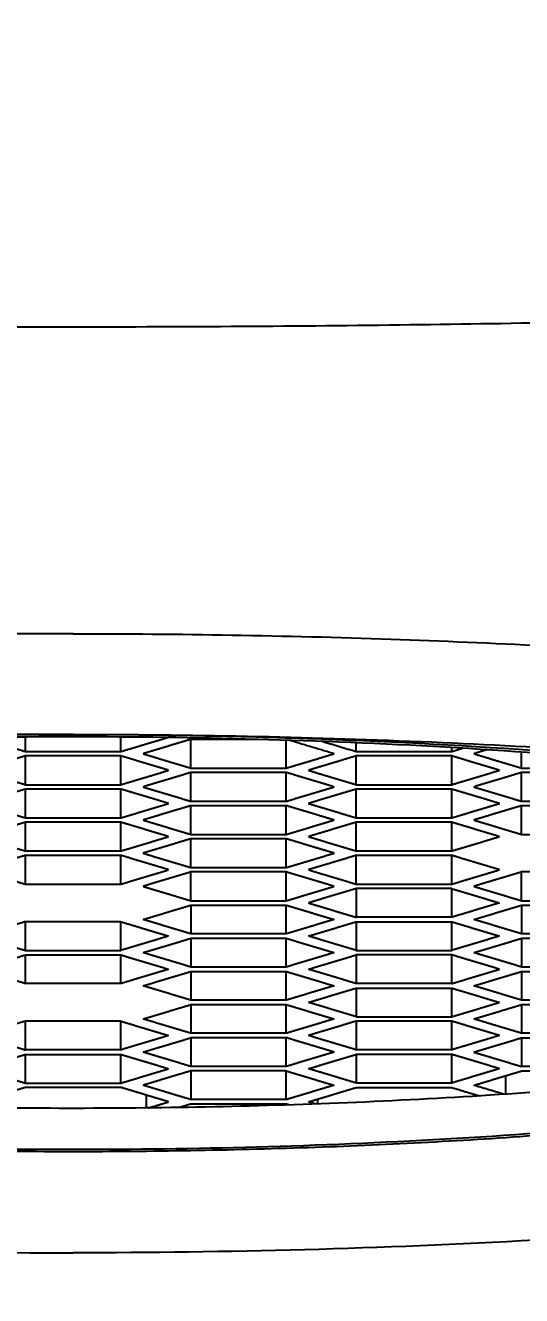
# Model space of a CAD drawing. Extents: x -14459 to -13865, y -11108 to -10688.
# Drawn here: x -14259.91 to -14256.26, y -10849.77 to -10840.41 of the extents above; entities that cross this region are included whole.
import ezdxf

# ---------------------------------------------------------------- set-up
doc = ezdxf.new("R2010")
doc.units = 0
doc.header["$LTSCALE"] = 7
doc.layers.get('0').update_dxf_attribs({"color": 2, "linetype": 'CONTINUOUS'})
doc.layers.get('Defpoints').update_dxf_attribs({"linetype": 'CONTINUOUS'})
doc.layers.add('DWG', color=7, linetype='CONTINUOUS')
doc.layers.add('FL0712_BODY_R2SHAPE', color=7, linetype='CONTINUOUS')
doc.styles.add('DD', font='romans', dxfattribs={"bigfont": 'GHS.shx'})
doc.dimstyles.new('CWC', dxfattribs={"dimscale": 0, "dimtxt": 3.5, "dimasz": 3.5, "dimexe": 2, "dimexo": 1, "dimgap": 1, "dimtad": 1, "dimdec": 4, "dimdsep": 46, "dimtxsty": 'DD', "dimcen": 3, "dimclrd": 2, "dimclre": 2, "dimclrt": 2, "dimadec": 3, "dimazin": 2, "dimtfac": 1, "dimtdec": 4, "dimtmove": 0, "dimatfit": 3, "dimfxl": 1, "dimtvp": 1, "dimtolj": 1, "dimtzin": 0, "dimlwd": -1, "dimlwe": -1, "dimarcsym": 0})

# ---------------------------------------------------------------- blocks, each defined once
blk = doc.blocks.new('*D2')
at = {"layer": 'Defpoints', "color": 0, "transparency": 16777216}
for p in [(-14898.431, -11901.1903), (-14949.2421, -12037.2808), (-14923.4092, -12037.2808)]:
    blk.add_point(p, dxfattribs=at)
at = {"layer": 'DWG', "color": 2, "transparency": 16777216}
for p, q in [((-14899.431, -11901.1903), (-14951.2421, -11901.1903)), ((-14949.2421, -11904.6903), (-14949.2421, -12033.7808)), ((-14924.4092, -12037.2808), (-14951.2421, -12037.2808))]:
    blk.add_line(p, q, dxfattribs=at)
for points in [[(-14949.8255, -11904.6903), (-14948.6588, -11904.6903), (-14949.2421, -11901.1903)], [(-14949.8255, -12033.7808), (-14948.6588, -12033.7808), (-14949.2421, -12037.2808)]]:
    blk.add_solid(points, dxfattribs=at)
at = {"layer": 'DWG', "color": 2, "transparency": 16777216, "insert": (-14952.9088, -11969.2356), "char_height": 3.5, "attachment_point": 5, "rotation": 90, "style": 'DD'}
blk.add_mtext('\\A1;(136)', dxfattribs=at)

msp = doc.modelspace()

# ---------------------------------------------------------------- linework, layer by layer
at = {"ltscale": 0.6}
for points in [[(-14259.91043, -10845.75681), (-14259.91043, -10845.70344), (-14259.91043, -10845.65007)], [(-14259.207, -10845.75681), (-14259.207, -10845.70344), (-14259.207, -10845.65007)], [(-14260.25346, -10845.65364), (-14260.08194, -10845.70522), (-14259.91043, -10845.75681)], [(-14259.207, -10845.75681), (-14259.03551, -10845.70523), (-14258.86401, -10845.65365)], [(-14258.69206, -10845.66739), (-14258.86792, -10845.72028), (-14259.04377, -10845.77317)], [(-14258.69206, -10845.87896), (-14258.69206, -10845.77317), (-14258.69206, -10845.66739)], [(-14257.98864, -10845.87896), (-14257.98864, -10845.77624), (-14257.98864, -10845.67352)], [(-14257.63693, -10845.77317), (-14257.80139, -10845.72371), (-14257.96585, -10845.67424)], [(-14257.71979, -10845.68279), (-14257.59674, -10845.7198), (-14257.4737, -10845.75681)], [(-14257.4737, -10845.75681), (-14257.4737, -10845.72472), (-14257.4737, -10845.69263)], [(-14256.77027, -10845.75681), (-14256.77027, -10845.74244), (-14256.77027, -10845.72808)], [(-14256.77027, -10845.75681), (-14256.73039, -10845.74481), (-14256.6905, -10845.73281)], [(-14256.51025, -10845.74406), (-14256.55865, -10845.75862), (-14256.60704, -10845.77317)], [(-14259.91043, -10845.78954), (-14260.08628, -10845.84243), (-14260.26214, -10845.89532)], [(-14259.91043, -10845.75681), (-14259.55872, -10845.75681), (-14259.207, -10845.75681)], [(-14259.91043, -10846.0011), (-14259.91043, -10845.89532), (-14259.91043, -10845.78954)], [(-14259.207, -10845.78954), (-14259.55872, -10845.78954), (-14259.91043, -10845.78954)], [(-14259.207, -10846.0011), (-14259.207, -10845.89532), (-14259.207, -10845.78954)], [(-14258.85529, -10845.89532), (-14259.03115, -10845.84243), (-14259.207, -10845.78954)], [(-14259.04377, -10845.77317), (-14258.86792, -10845.82606), (-14258.69206, -10845.87896)], [(-14257.98864, -10845.87896), (-14257.81278, -10845.82606), (-14257.63693, -10845.77317)], [(-14257.4737, -10845.78954), (-14257.64955, -10845.84243), (-14257.82541, -10845.89532)], [(-14257.4737, -10845.75681), (-14257.12199, -10845.75681), (-14256.77027, -10845.75681)], [(-14257.4737, -10846.0011), (-14257.4737, -10845.89532), (-14257.4737, -10845.78954)], [(-14256.77027, -10845.78954), (-14257.12199, -10845.78954), (-14257.4737, -10845.78954)], [(-14256.77027, -10846.0011), (-14256.77027, -10845.89532), (-14256.77027, -10845.78954)], [(-14256.41856, -10845.89532), (-14256.59442, -10845.84243), (-14256.77027, -10845.78954)], [(-14256.60704, -10845.77317), (-14256.43119, -10845.82606), (-14256.25533, -10845.87896)], [(-14256.25533, -10845.87896), (-14256.25533, -10845.82013), (-14256.25533, -10845.76131)], [(-14260.26214, -10845.89532), (-14260.08628, -10845.94821), (-14259.91043, -10846.0011)], [(-14259.207, -10846.0011), (-14259.03115, -10845.94821), (-14258.85529, -10845.89532)], [(-14258.69206, -10845.91168), (-14258.86792, -10845.96458), (-14259.04377, -10846.01747)], [(-14258.69206, -10845.87896), (-14258.34035, -10845.87896), (-14257.98864, -10845.87896)], [(-14258.69206, -10846.12325), (-14258.69206, -10846.01747), (-14258.69206, -10845.91168)], [(-14257.98864, -10845.91168), (-14258.34035, -10845.91168), (-14258.69206, -10845.91168)], [(-14257.98864, -10846.12325), (-14257.98864, -10846.01747), (-14257.98864, -10845.91168)], [(-14257.63693, -10846.01747), (-14257.81278, -10845.96458), (-14257.98864, -10845.91168)], [(-14257.82541, -10845.89532), (-14257.64955, -10845.94821), (-14257.4737, -10846.0011)], [(-14256.77027, -10846.0011), (-14256.59442, -10845.94821), (-14256.41856, -10845.89532)], [(-14256.25533, -10845.91168), (-14256.43119, -10845.96458), (-14256.60704, -10846.01747)], [(-14256.25533, -10845.87896), (-14255.90362, -10845.87896), (-14255.55191, -10845.87896)], [(-14256.25533, -10846.12325), (-14256.25533, -10846.01747), (-14256.25533, -10845.91168)], [(-14255.55191, -10845.91168), (-14255.90362, -10845.91168), (-14256.25533, -10845.91168)], [(-14259.91043, -10846.0011), (-14259.55872, -10846.0011), (-14259.207, -10846.0011)], [(-14259.04377, -10846.01747), (-14258.86792, -10846.07036), (-14258.69206, -10846.12325)], [(-14257.98864, -10846.12325), (-14257.81278, -10846.07036), (-14257.63693, -10846.01747)], [(-14257.4737, -10846.0011), (-14257.12199, -10846.0011), (-14256.77027, -10846.0011)], [(-14256.60704, -10846.01747), (-14256.43119, -10846.07036), (-14256.25533, -10846.12325)], [(-14259.91043, -10846.03383), (-14260.08628, -10846.08672), (-14260.26214, -10846.13962)], [(-14259.91043, -10846.2454), (-14259.91043, -10846.13962), (-14259.91043, -10846.03383)], [(-14259.207, -10846.03383), (-14259.55872, -10846.03383), (-14259.91043, -10846.03383)], [(-14259.207, -10846.2454), (-14259.207, -10846.13962), (-14259.207, -10846.03383)], [(-14258.85529, -10846.13962), (-14259.03115, -10846.08672), (-14259.207, -10846.03383)], [(-14257.4737, -10846.03383), (-14257.64955, -10846.08672), (-14257.82541, -10846.13962)], [(-14257.4737, -10846.2454), (-14257.4737, -10846.13962), (-14257.4737, -10846.03383)], [(-14256.77027, -10846.03383), (-14257.12199, -10846.03383), (-14257.4737, -10846.03383)], [(-14256.77027, -10846.2454), (-14256.77027, -10846.13962), (-14256.77027, -10846.03383)], [(-14256.41856, -10846.13962), (-14256.59442, -10846.08672), (-14256.77027, -10846.03383)], [(-14260.26214, -10846.13962), (-14260.08628, -10846.19251), (-14259.91043, -10846.2454)], [(-14259.207, -10846.2454), (-14259.03115, -10846.19251), (-14258.85529, -10846.13962)], [(-14258.69206, -10846.15598), (-14258.86792, -10846.20887), (-14259.04377, -10846.26176)], [(-14258.69206, -10846.12325), (-14258.34035, -10846.12325), (-14257.98864, -10846.12325)], [(-14258.69206, -10846.36755), (-14258.69206, -10846.26176), (-14258.69206, -10846.15598)], [(-14257.98864, -10846.15598), (-14258.34035, -10846.15598), (-14258.69206, -10846.15598)], [(-14257.98864, -10846.36755), (-14257.98864, -10846.26176), (-14257.98864, -10846.15598)], [(-14257.63693, -10846.26176), (-14257.81278, -10846.20887), (-14257.98864, -10846.15598)], [(-14257.82541, -10846.13962), (-14257.64955, -10846.19251), (-14257.4737, -10846.2454)], [(-14256.77027, -10846.2454), (-14256.59442, -10846.19251), (-14256.41856, -10846.13962)], [(-14256.25533, -10846.15598), (-14256.43119, -10846.20887), (-14256.60704, -10846.26176)], [(-14256.25533, -10846.12325), (-14255.90362, -10846.12325), (-14255.55191, -10846.12325)], [(-14256.25533, -10846.36755), (-14256.25533, -10846.26176), (-14256.25533, -10846.15598)], [(-14255.55191, -10846.15598), (-14255.90362, -10846.15598), (-14256.25533, -10846.15598)], [(-14259.91043, -10846.27813), (-14260.08628, -10846.33102), (-14260.26214, -10846.38391)], [(-14259.91043, -10846.2454), (-14259.55872, -10846.2454), (-14259.207, -10846.2454)], [(-14259.91043, -10846.4897), (-14259.91043, -10846.38391), (-14259.91043, -10846.27813)], [(-14259.207, -10846.27813), (-14259.55872, -10846.27813), (-14259.91043, -10846.27813)], [(-14259.207, -10846.4897), (-14259.207, -10846.38391), (-14259.207, -10846.27813)], [(-14258.85529, -10846.38391), (-14259.03115, -10846.33102), (-14259.207, -10846.27813)], [(-14259.04377, -10846.26176), (-14258.86792, -10846.31466), (-14258.69206, -10846.36755)], [(-14257.98864, -10846.36755), (-14257.81278, -10846.31466), (-14257.63693, -10846.26176)], [(-14257.4737, -10846.27813), (-14257.64955, -10846.33102), (-14257.82541, -10846.38391)], [(-14257.4737, -10846.2454), (-14257.12199, -10846.2454), (-14256.77027, -10846.2454)], [(-14257.4737, -10846.4897), (-14257.4737, -10846.38391), (-14257.4737, -10846.27813)], [(-14256.77027, -10846.27813), (-14257.12199, -10846.27813), (-14257.4737, -10846.27813)], [(-14256.77027, -10846.4897), (-14256.77027, -10846.38391), (-14256.77027, -10846.27813)], [(-14256.41856, -10846.38391), (-14256.59442, -10846.33102), (-14256.77027, -10846.27813)], [(-14256.60704, -10846.26176), (-14256.43119, -10846.31466), (-14256.25533, -10846.36755)], [(-14260.26214, -10846.38391), (-14260.08628, -10846.4368), (-14259.91043, -10846.4897)], [(-14259.207, -10846.4897), (-14259.03115, -10846.4368), (-14258.85529, -10846.38391)], [(-14258.69206, -10846.40028), (-14258.86792, -10846.45317), (-14259.04377, -10846.50606)], [(-14258.69206, -10846.36755), (-14258.34035, -10846.36755), (-14257.98864, -10846.36755)], [(-14258.69206, -10846.61184), (-14258.69206, -10846.50606), (-14258.69206, -10846.40028)], [(-14257.98864, -10846.40028), (-14258.34035, -10846.40028), (-14258.69206, -10846.40028)], [(-14257.98864, -10846.61184), (-14257.98864, -10846.50606), (-14257.98864, -10846.40028)], [(-14257.63693, -10846.50606), (-14257.81278, -10846.45317), (-14257.98864, -10846.40028)], [(-14257.82541, -10846.38391), (-14257.64955, -10846.4368), (-14257.4737, -10846.4897)], [(-14256.77027, -10846.4897), (-14256.59442, -10846.4368), (-14256.41856, -10846.38391)], [(-14256.25533, -10846.36755), (-14255.90362, -10846.36755), (-14255.55191, -10846.36755)], [(-14259.91043, -10846.4897), (-14259.55872, -10846.4897), (-14259.207, -10846.4897)], [(-14257.4737, -10846.4897), (-14257.12199, -10846.4897), (-14256.77027, -10846.4897)], [(-14259.91043, -10846.52243), (-14260.08628, -10846.57532), (-14260.26214, -10846.62821)], [(-14259.91043, -10846.73399), (-14259.91043, -10846.62821), (-14259.91043, -10846.52243)], [(-14259.207, -10846.52243), (-14259.55872, -10846.52243), (-14259.91043, -10846.52243)], [(-14259.207, -10846.73399), (-14259.207, -10846.62821), (-14259.207, -10846.52243)], [(-14258.85529, -10846.62821), (-14259.03115, -10846.57532), (-14259.207, -10846.52243)], [(-14259.04377, -10846.50606), (-14258.86792, -10846.55895), (-14258.69206, -10846.61184)], [(-14257.98864, -10846.61184), (-14257.81278, -10846.55895), (-14257.63693, -10846.50606)], [(-14257.4737, -10846.52243), (-14257.64955, -10846.57532), (-14257.82541, -10846.62821)], [(-14257.4737, -10846.73399), (-14257.4737, -10846.62821), (-14257.4737, -10846.52243)], [(-14256.77027, -10846.52243), (-14257.12199, -10846.52243), (-14257.4737, -10846.52243)], [(-14256.77027, -10846.73399), (-14256.77027, -10846.62821), (-14256.77027, -10846.52243)], [(-14256.41856, -10846.62821), (-14256.59442, -10846.57532), (-14256.77027, -10846.52243)], [(-14260.26214, -10846.62821), (-14260.08628, -10846.6811), (-14259.91043, -10846.73399)], [(-14259.207, -10846.73399), (-14259.03115, -10846.6811), (-14258.85529, -10846.62821)], [(-14258.69206, -10846.64457), (-14258.86792, -10846.69747), (-14259.04377, -10846.75036)], [(-14258.69206, -10846.61184), (-14258.34035, -10846.61184), (-14257.98864, -10846.61184)], [(-14258.69206, -10846.85614), (-14258.69206, -10846.75036), (-14258.69206, -10846.64457)], [(-14257.98864, -10846.64457), (-14258.34035, -10846.64457), (-14258.69206, -10846.64457)], [(-14257.98864, -10846.85614), (-14257.98864, -10846.75036), (-14257.98864, -10846.64457)], [(-14257.63693, -10846.75036), (-14257.81278, -10846.69747), (-14257.98864, -10846.64457)], [(-14257.82541, -10846.62821), (-14257.64955, -10846.6811), (-14257.4737, -10846.73399)], [(-14256.77027, -10846.73399), (-14256.59442, -10846.6811), (-14256.41856, -10846.62821)], [(-14256.25533, -10846.64457), (-14256.43119, -10846.69747), (-14256.60704, -10846.75036)], [(-14256.25533, -10846.85614), (-14256.25533, -10846.75036), (-14256.25533, -10846.64457)], [(-14255.55191, -10846.64457), (-14255.90362, -10846.64457), (-14256.25533, -10846.64457)], [(-14259.91043, -10846.73399), (-14259.55872, -10846.73399), (-14259.207, -10846.73399)], [(-14259.04377, -10846.75036), (-14258.86792, -10846.80325), (-14258.69206, -10846.85614)], [(-14257.98864, -10846.85614), (-14257.81278, -10846.80325), (-14257.63693, -10846.75036)], [(-14257.4737, -10846.76672), (-14257.64955, -10846.81961), (-14257.82541, -10846.87251)], [(-14257.4737, -10846.73399), (-14257.12199, -10846.73399), (-14256.77027, -10846.73399)], [(-14257.4737, -10846.76672), (-14257.4737, -10846.87251), (-14257.4737, -10846.97829)], [(-14256.77027, -10846.76672), (-14257.12199, -10846.76672), (-14257.4737, -10846.76672)], [(-14256.77027, -10846.97829), (-14256.77027, -10846.87251), (-14256.77027, -10846.76672)], [(-14256.77027, -10846.76672), (-14256.59442, -10846.81961), (-14256.41856, -10846.87251)], [(-14256.60704, -10846.75036), (-14256.43119, -10846.80325), (-14256.25533, -10846.85614)], [(-14258.69206, -10846.85614), (-14258.34035, -10846.85614), (-14257.98864, -10846.85614)], [(-14256.25533, -10846.85614), (-14255.90362, -10846.85614), (-14255.55191, -10846.85614)], [(-14259.04377, -10846.99465), (-14258.86792, -10846.94176), (-14258.69206, -10846.88887)], [(-14258.69206, -10846.88887), (-14258.69206, -10846.99465), (-14258.69206, -10847.10044)], [(-14258.69206, -10846.88887), (-14258.34035, -10846.88887), (-14257.98865, -10846.88887)], [(-14257.98864, -10847.10044), (-14257.98864, -10846.99452), (-14257.98864, -10846.8886)], [(-14257.98864, -10846.88887), (-14257.81278, -10846.94176), (-14257.63693, -10846.99465)], [(-14257.82541, -10846.87251), (-14257.64955, -10846.9254), (-14257.4737, -10846.97829)], [(-14256.41856, -10846.87251), (-14256.59442, -10846.9254), (-14256.77027, -10846.97829)], [(-14256.60704, -10846.99465), (-14256.43119, -10846.94176), (-14256.25533, -10846.88887)], [(-14256.25533, -10846.88887), (-14256.25533, -10846.99465), (-14256.25533, -10847.10044)], [(-14256.25533, -10846.88887), (-14255.90362, -10846.88887), (-14255.55191, -10846.88887)], [(-14259.91043, -10847.01102), (-14260.08628, -10847.06391), (-14260.26214, -10847.1168)], [(-14259.91043, -10847.22258), (-14259.91043, -10847.1168), (-14259.91043, -10847.01102)], [(-14259.207, -10847.01102), (-14259.55872, -10847.01102), (-14259.91043, -10847.01102)], [(-14259.207, -10847.22258), (-14259.207, -10847.1168), (-14259.207, -10847.01102)], [(-14259.207, -10847.01102), (-14259.03115, -10847.06391), (-14258.85529, -10847.1168)], [(-14258.69206, -10847.10044), (-14258.86792, -10847.04755), (-14259.04377, -10846.99465)], [(-14257.63693, -10846.99465), (-14257.81278, -10847.04755), (-14257.98864, -10847.10044)], [(-14257.82541, -10847.1168), (-14257.64955, -10847.06391), (-14257.4737, -10847.01102)], [(-14256.77027, -10846.97829), (-14257.12199, -10846.97829), (-14257.4737, -10846.97829)], [(-14257.4737, -10847.01102), (-14257.4737, -10847.1168), (-14257.4737, -10847.22258)], [(-14257.4737, -10847.01102), (-14257.12199, -10847.01102), (-14256.77027, -10847.01102)], [(-14256.77027, -10847.22258), (-14256.77027, -10847.1168), (-14256.77027, -10847.01102)], [(-14256.77027, -10847.01102), (-14256.59442, -10847.06391), (-14256.41856, -10847.1168)], [(-14256.25533, -10847.10044), (-14256.43119, -10847.04755), (-14256.60704, -10846.99465)], [(-14260.26214, -10847.1168), (-14260.08628, -10847.16969), (-14259.91043, -10847.22258)], [(-14258.85529, -10847.1168), (-14259.03115, -10847.16969), (-14259.207, -10847.22258)], [(-14259.04377, -10847.23895), (-14258.86792, -10847.18606), (-14258.69206, -10847.13317)], [(-14257.98864, -10847.10044), (-14258.34035, -10847.10044), (-14258.69206, -10847.10044)], [(-14258.69206, -10847.13317), (-14258.69206, -10847.23895), (-14258.69206, -10847.34473)], [(-14258.69206, -10847.13317), (-14258.34035, -10847.13317), (-14257.98864, -10847.13317)], [(-14257.98864, -10847.34473), (-14257.98864, -10847.23895), (-14257.98864, -10847.13317)], [(-14257.98864, -10847.13317), (-14257.81278, -10847.18606), (-14257.63693, -10847.23895)], [(-14257.4737, -10847.22258), (-14257.64955, -10847.16969), (-14257.82541, -10847.1168)], [(-14256.41856, -10847.1168), (-14256.59442, -10847.16969), (-14256.77027, -10847.22258)], [(-14256.60704, -10847.23895), (-14256.43119, -10847.18606), (-14256.25533, -10847.13317)], [(-14255.55191, -10847.10044), (-14255.90362, -10847.10044), (-14256.25533, -10847.10044)], [(-14256.25533, -10847.13317), (-14256.25533, -10847.23895), (-14256.25533, -10847.34473)], [(-14256.25533, -10847.13317), (-14255.90362, -10847.13317), (-14255.55191, -10847.13317)], [(-14259.91043, -10847.22258), (-14259.55872, -10847.22258), (-14259.207, -10847.22258)], [(-14258.69206, -10847.34473), (-14258.86792, -10847.29184), (-14259.04377, -10847.23895)], [(-14257.63693, -10847.23895), (-14257.81278, -10847.29184), (-14257.98864, -10847.34473)], [(-14257.4737, -10847.22258), (-14257.12199, -10847.22258), (-14256.77027, -10847.22258)], [(-14256.25533, -10847.34473), (-14256.43119, -10847.29184), (-14256.60704, -10847.23895)], [(-14260.26214, -10847.3611), (-14260.08628, -10847.30821), (-14259.91043, -10847.25531)], [(-14259.91043, -10847.46688), (-14259.91043, -10847.3611), (-14259.91043, -10847.25531)], [(-14259.91043, -10847.25531), (-14259.55872, -10847.25531), (-14259.207, -10847.25531)], [(-14259.207, -10847.46688), (-14259.207, -10847.3611), (-14259.207, -10847.25531)], [(-14259.207, -10847.25531), (-14259.03115, -10847.30821), (-14258.85529, -10847.3611)], [(-14257.82541, -10847.3611), (-14257.64955, -10847.30821), (-14257.4737, -10847.25531)], [(-14257.4737, -10847.25531), (-14257.4737, -10847.3611), (-14257.4737, -10847.46688)], [(-14256.77027, -10847.25531), (-14257.12199, -10847.25531), (-14257.4737, -10847.25531)], [(-14256.77027, -10847.46688), (-14256.77027, -10847.3611), (-14256.77027, -10847.25531)], [(-14256.41856, -10847.3611), (-14256.59442, -10847.30821), (-14256.77027, -10847.25531)], [(-14259.91043, -10847.46688), (-14260.08628, -10847.41399), (-14260.26214, -10847.3611)], [(-14258.85529, -10847.3611), (-14259.03115, -10847.41399), (-14259.207, -10847.46688)], [(-14259.04377, -10847.48325), (-14258.86792, -10847.43035), (-14258.69206, -10847.37746)], [(-14257.98864, -10847.34473), (-14258.34035, -10847.34473), (-14258.69206, -10847.34473)], [(-14258.69206, -10847.37746), (-14258.69206, -10847.48325), (-14258.69206, -10847.58903)], [(-14258.69206, -10847.37746), (-14258.34035, -10847.37746), (-14257.98864, -10847.37746)], [(-14257.98864, -10847.58903), (-14257.98864, -10847.48325), (-14257.98864, -10847.37746)], [(-14257.98864, -10847.37746), (-14257.81278, -10847.43035), (-14257.63693, -10847.48325)], [(-14257.4737, -10847.46688), (-14257.64955, -10847.41399), (-14257.82541, -10847.3611)], [(-14256.77027, -10847.46688), (-14256.59442, -10847.41399), (-14256.41856, -10847.3611)], [(-14256.60704, -10847.48325), (-14256.43119, -10847.43035), (-14256.25533, -10847.37746)], [(-14255.55191, -10847.34473), (-14255.90362, -10847.34473), (-14256.25533, -10847.34473)], [(-14256.25533, -10847.37746), (-14256.25533, -10847.48325), (-14256.25533, -10847.58903)], [(-14256.25533, -10847.37746), (-14255.90362, -10847.37746), (-14255.55191, -10847.37746)], [(-14259.207, -10847.46688), (-14259.55872, -10847.46688), (-14259.91043, -10847.46688)], [(-14258.69206, -10847.58903), (-14258.86792, -10847.53614), (-14259.04377, -10847.48325)], [(-14257.63693, -10847.48325), (-14257.81278, -10847.53614), (-14257.98864, -10847.58903)], [(-14257.82541, -10847.60539), (-14257.64955, -10847.5525), (-14257.4737, -10847.49961)], [(-14256.77027, -10847.46688), (-14257.12199, -10847.46688), (-14257.4737, -10847.46688)], [(-14257.4737, -10847.49961), (-14257.4737, -10847.60539), (-14257.4737, -10847.71118)], [(-14257.4737, -10847.49961), (-14257.12199, -10847.49961), (-14256.77027, -10847.49961)], [(-14256.77027, -10847.71118), (-14256.77027, -10847.60539), (-14256.77027, -10847.49961)], [(-14256.77027, -10847.49961), (-14256.59442, -10847.5525), (-14256.41856, -10847.60539)], [(-14256.25533, -10847.58903), (-14256.43119, -10847.53614), (-14256.60704, -10847.48325)], [(-14257.98864, -10847.58903), (-14258.34035, -10847.58903), (-14258.69206, -10847.58903)], [(-14257.4737, -10847.71118), (-14257.64955, -10847.65829), (-14257.82541, -10847.60539)], [(-14256.77027, -10847.71118), (-14256.59442, -10847.65829), (-14256.41856, -10847.60539)], [(-14255.55191, -10847.58903), (-14255.90362, -10847.58903), (-14256.25533, -10847.58903)], [(-14259.04377, -10847.72754), (-14258.86792, -10847.67465), (-14258.69206, -10847.62176)], [(-14258.69206, -10847.62176), (-14258.69206, -10847.72754), (-14258.69206, -10847.83333)], [(-14258.69206, -10847.62176), (-14258.34035, -10847.62176), (-14257.98864, -10847.62176)], [(-14257.98864, -10847.83333), (-14257.98864, -10847.72754), (-14257.98864, -10847.62176)], [(-14257.98864, -10847.62176), (-14257.81278, -10847.67465), (-14257.63693, -10847.72754)], [(-14257.4737, -10847.71118), (-14257.12199, -10847.71118), (-14256.77027, -10847.71118)], [(-14256.60704, -10847.72754), (-14256.43119, -10847.67465), (-14256.25533, -10847.62176)], [(-14256.25533, -10847.62176), (-14256.25533, -10847.72754), (-14256.25533, -10847.83333)], [(-14256.25533, -10847.62176), (-14255.90362, -10847.62176), (-14255.55191, -10847.62176)], [(-14259.91043, -10847.74391), (-14260.08628, -10847.7968), (-14260.26214, -10847.84969)], [(-14259.91043, -10847.95547), (-14259.91043, -10847.84969), (-14259.91043, -10847.74391)], [(-14259.207, -10847.74391), (-14259.55872, -10847.74391), (-14259.91043, -10847.74391)], [(-14259.207, -10847.95547), (-14259.207, -10847.84969), (-14259.207, -10847.74391)], [(-14259.207, -10847.74391), (-14259.03115, -10847.7968), (-14258.85529, -10847.84969)], [(-14258.69206, -10847.83333), (-14258.86792, -10847.78043), (-14259.04377, -10847.72754)], [(-14257.63693, -10847.72754), (-14257.81278, -10847.78043), (-14257.98864, -10847.83333)], [(-14257.4737, -10847.74391), (-14257.64955, -10847.7968), (-14257.82541, -10847.84969)], [(-14257.4737, -10847.74391), (-14257.4737, -10847.84969), (-14257.4737, -10847.95547)], [(-14256.77027, -10847.74391), (-14257.12199, -10847.74391), (-14257.4737, -10847.74391)], [(-14256.77027, -10847.95547), (-14256.77027, -10847.84969), (-14256.77027, -10847.74391)], [(-14256.41856, -10847.84969), (-14256.59442, -10847.7968), (-14256.77027, -10847.74391)], [(-14256.25533, -10847.83333), (-14256.43119, -10847.78043), (-14256.60704, -10847.72754)], [(-14260.26214, -10847.84969), (-14260.08628, -10847.90258), (-14259.91043, -10847.95547)], [(-14258.85529, -10847.84969), (-14259.03115, -10847.90258), (-14259.207, -10847.95547)], [(-14259.04377, -10847.97184), (-14258.86792, -10847.91895), (-14258.69206, -10847.86606)], [(-14257.98864, -10847.83333), (-14258.34035, -10847.83333), (-14258.69206, -10847.83333)], [(-14258.69206, -10847.86606), (-14258.69206, -10847.97184), (-14258.69206, -10848.07762)], [(-14257.98864, -10847.86606), (-14258.34035, -10847.86606), (-14258.69206, -10847.86606)], [(-14257.98864, -10848.07762), (-14257.98864, -10847.97184), (-14257.98864, -10847.86606)], [(-14257.63693, -10847.97184), (-14257.81278, -10847.91895), (-14257.98864, -10847.86606)], [(-14257.4737, -10847.95547), (-14257.64955, -10847.90258), (-14257.82541, -10847.84969)], [(-14256.41856, -10847.84969), (-14256.59442, -10847.90258), (-14256.77027, -10847.95547)], [(-14256.60704, -10847.97184), (-14256.43119, -10847.91895), (-14256.25533, -10847.86606)], [(-14255.55191, -10847.83333), (-14255.90362, -10847.83333), (-14256.25533, -10847.83333)], [(-14256.25533, -10847.86606), (-14256.25533, -10847.97184), (-14256.25533, -10848.07762)], [(-14256.25533, -10847.86606), (-14255.90362, -10847.86606), (-14255.55191, -10847.86606)], [(-14260.26214, -10848.09399), (-14260.08628, -10848.0411), (-14259.91043, -10847.9882)], [(-14259.207, -10847.95547), (-14259.55872, -10847.95547), (-14259.91043, -10847.95547)], [(-14259.91043, -10848.19977), (-14259.91043, -10848.09399), (-14259.91043, -10847.9882)], [(-14259.91043, -10847.9882), (-14259.55872, -10847.9882), (-14259.207, -10847.9882)], [(-14259.207, -10848.19977), (-14259.207, -10848.09399), (-14259.207, -10847.9882)], [(-14259.207, -10847.9882), (-14259.03115, -10848.0411), (-14258.85529, -10848.09399)], [(-14258.69206, -10848.07762), (-14258.86792, -10848.02473), (-14259.04377, -10847.97184)], [(-14257.63693, -10847.97184), (-14257.81278, -10848.02473), (-14257.98864, -10848.07762)], [(-14257.82541, -10848.09399), (-14257.64955, -10848.0411), (-14257.4737, -10847.9882)], [(-14256.77027, -10847.95547), (-14257.12199, -10847.95547), (-14257.4737, -10847.95547)], [(-14257.4737, -10847.9882), (-14257.4737, -10848.09399), (-14257.4737, -10848.19977)], [(-14256.77027, -10847.9882), (-14257.12199, -10847.9882), (-14257.4737, -10847.9882)], [(-14256.77027, -10848.19977), (-14256.77027, -10848.09399), (-14256.77027, -10847.9882)], [(-14256.41856, -10848.09399), (-14256.59442, -10848.0411), (-14256.77027, -10847.9882)], [(-14256.60704, -10847.97184), (-14256.43119, -10848.02473), (-14256.25533, -10848.07762)], [(-14257.98864, -10848.07762), (-14258.34035, -10848.07762), (-14258.69206, -10848.07762)], [(-14255.55191, -10848.07762), (-14255.90362, -10848.07762), (-14256.25533, -10848.07762)], [(-14260.26214, -10848.09399), (-14260.08628, -10848.14688), (-14259.91043, -10848.19977)], [(-14259.207, -10848.19977), (-14259.03115, -10848.14688), (-14258.85529, -10848.09399)], [(-14258.69206, -10848.11035), (-14258.86792, -10848.16324), (-14259.04377, -10848.21613)], [(-14258.69206, -10848.11035), (-14258.69206, -10848.21613), (-14258.69206, -10848.32192)], [(-14257.98864, -10848.11035), (-14258.34035, -10848.11035), (-14258.69206, -10848.11035)], [(-14257.98864, -10848.32192), (-14257.98864, -10848.21613), (-14257.98864, -10848.11035)], [(-14257.98864, -10848.11035), (-14257.81278, -10848.16324), (-14257.63693, -10848.21613)], [(-14257.4737, -10848.19977), (-14257.64955, -10848.14688), (-14257.82541, -10848.09399)], [(-14256.41856, -10848.09399), (-14256.59442, -10848.14688), (-14256.77027, -10848.19977)], [(-14256.60704, -10848.21613), (-14256.43119, -10848.16324), (-14256.25533, -10848.11035)], [(-14256.37374, -10848.14597), (-14256.37374, -10848.21394), (-14256.37374, -10848.28192)], [(-14256.25533, -10848.11035), (-14255.90362, -10848.11035), (-14255.55191, -10848.11035)], [(-14259.91043, -10848.2325), (-14260.08628, -10848.28539), (-14260.26214, -10848.33828)], [(-14259.91043, -10848.19977), (-14259.55872, -10848.19977), (-14259.207, -10848.19977)], [(-14259.207, -10848.2325), (-14259.55872, -10848.2325), (-14259.91043, -10848.2325)], [(-14258.85529, -10848.33828), (-14259.03115, -10848.28539), (-14259.207, -10848.2325)], [(-14258.69206, -10848.32192), (-14258.86792, -10848.26903), (-14259.04377, -10848.21613)], [(-14257.63693, -10848.21613), (-14257.81278, -10848.26903), (-14257.98864, -10848.32192)], [(-14257.82541, -10848.33828), (-14257.64955, -10848.28539), (-14257.4737, -10848.2325)], [(-14256.77027, -10848.19977), (-14257.12199, -10848.19977), (-14257.4737, -10848.19977)], [(-14257.4737, -10848.2325), (-14257.12199, -10848.2325), (-14256.77027, -10848.2325)], [(-14256.77027, -10848.2325), (-14256.66734, -10848.26346), (-14256.5644, -10848.29442)], [(-14256.38563, -10848.28273), (-14256.49634, -10848.24943), (-14256.60704, -10848.21613)], [(-14259.01974, -10848.28882), (-14259.01974, -10848.33605), (-14259.01974, -10848.38329)], [(-14259.00437, -10848.38312), (-14258.92983, -10848.3607), (-14258.85529, -10848.33828)], [(-14258.69206, -10848.35465), (-14258.73436, -10848.36737), (-14258.77665, -10848.38009)], [(-14257.98864, -10848.32192), (-14258.34035, -10848.32192), (-14258.69206, -10848.32192)], [(-14257.98864, -10848.35465), (-14258.34035, -10848.35465), (-14258.69206, -10848.35465)], [(-14257.96803, -10848.36085), (-14257.97833, -10848.35775), (-14257.98864, -10848.35465)], [(-14257.77258, -10848.35417), (-14257.799, -10848.34623), (-14257.82541, -10848.33828)], [(-14257.75941, -10848.31843), (-14257.75941, -10848.33606), (-14257.75941, -10848.35369)]]:
    msp.add_open_spline(points, degree=2, dxfattribs=at)
msp.add_rational_spline([(-14251.06473, -10847.2316), (-14252.70972, -10848.38618), (-14259.55912, -10848.38618), (-14266.32401, -10848.38618), (-14268.0276, -10847.24932)], [0.919661735513, 0.755159574898, 1, 0.75744780317, 0.91662268234], degree=2, knots=[-34.3485945, -34.3485945, -34.3485945, -18.7090217, -18.7090217, -3.2156131, -3.2156131, -3.2156131], dxfattribs=at)
at = {"layer": 'DWG'}
for points, knots in [([(-14259.55912, -10844.88851), (-14260.3396, -10844.88851), (-14261.87163, -10844.91422), (-14264.09551, -10845.02911), (-14265.85276, -10845.18829), (-14267.1492, -10845.354), (-14268.01953, -10845.48987), (-14268.80863, -10845.63957), (-14269.50906, -10845.80156), (-14270.11429, -10845.97414), (-14270.61926, -10846.1555), (-14271.01963, -10846.34378), (-14271.28111, -10846.51557), (-14271.42809, -10846.65953), (-14271.50272, -10846.7619), (-14271.54858, -10846.86617), (-14271.55912, -10846.93787), (-14271.55912, -10846.97229)], [0, 0, 0, 0, 0.1876335, 0.3682777, 0.5352454, 0.6116701, 0.6824544, 0.746982, 0.8047184, 0.8552292, 0.898211, 0.9335495, 0.9614507, 0.9728666, 0.9828443, 0.9917249, 1, 1, 1, 1]), ([(-14259.55912, -10844.88851), (-14258.77864, -10844.88851), (-14257.2466, -10844.91422), (-14255.02273, -10845.02911), (-14253.26547, -10845.18829), (-14251.96904, -10845.354), (-14251.09871, -10845.48987), (-14250.30961, -10845.63957), (-14249.60918, -10845.80156), (-14249.00395, -10845.97414), (-14248.49898, -10846.1555), (-14248.0986, -10846.34378), (-14247.83712, -10846.51557), (-14247.69015, -10846.65953), (-14247.61552, -10846.7619), (-14247.56966, -10846.86617), (-14247.55912, -10846.93787), (-14247.55912, -10846.97229)], [0, 0, 0, 0, 0.1876335, 0.3682777, 0.5352454, 0.6116701, 0.6824544, 0.746982, 0.8047184, 0.8552292, 0.898211, 0.9335495, 0.9614507, 0.9728666, 0.9828443, 0.9917249, 1, 1, 1, 1]), ([(-14259.55912, -10845.63074), (-14260.41356, -10845.63074), (-14261.68118, -10845.65598), (-14263.34241, -10845.74262), (-14264.522, -10845.83132), (-14265.63319, -10845.94314), (-14266.66072, -10846.07647), (-14267.59053, -10846.22933), (-14268.40996, -10846.39944), (-14269.10835, -10846.58411), (-14269.67643, -10846.78062), (-14270.06099, -10846.96231), (-14270.29194, -10847.11746), (-14270.4164, -10847.2274), (-14270.50447, -10847.33971), (-14270.55488, -10847.45546), (-14270.56427, -10847.57406), (-14270.53155, -10847.6914), (-14270.45981, -10847.8051), (-14270.35135, -10847.91597), (-14270.2067, -10848.02481), (-14270.09497, -10848.09099), (-14270.03364, -10848.12419)], [0, 0, 0, 0, 0.2091151, 0.3101768, 0.407096, 0.4985916, 0.5834681, 0.6606385, 0.7291511, 0.7882232, 0.8372966, 0.8761493, 0.8918531, 0.9052496, 0.9166342, 0.9265217, 0.9357055, 0.9451683, 0.9558126, 0.9682732, 0.9829322, 1, 1, 1, 1]), ([(-14268.41363, -10847.16835), (-14268.41437, -10847.22172), (-14268.37496, -10847.33768), (-14268.23265, -10847.48912), (-14268.01437, -10847.6329), (-14267.71721, -10847.77243), (-14267.34319, -10847.9062), (-14266.7032, -10848.08774), (-14265.73817, -10848.28269), (-14264.4107, -10848.46589), (-14262.89988, -10848.6027), (-14261.26201, -10848.68689), (-14259.55671, -10848.71572), (-14257.84932, -10848.68671), (-14256.20529, -10848.60192), (-14254.69001, -10848.46387), (-14253.36284, -10848.28004), (-14252.4012, -10848.08415), (-14251.76613, -10847.90361), (-14251.39517, -10847.76979), (-14251.10068, -10847.63115), (-14250.8839, -10847.48756), (-14250.74299, -10847.33707), (-14250.68677, -10847.16877), (-14250.74313, -10846.99758), (-14250.88582, -10846.84866), (-14251.10377, -10846.70307), (-14251.40104, -10846.56478), (-14251.77492, -10846.43021), (-14252.41502, -10846.24916), (-14253.38005, -10846.05389), (-14254.70757, -10845.8709), (-14256.21835, -10845.73394), (-14257.85623, -10845.64985), (-14259.56152, -10845.62097), (-14261.26892, -10845.65001), (-14262.91295, -10845.73478), (-14264.42824, -10845.87284), (-14265.75539, -10846.05666), (-14266.71701, -10846.25256), (-14267.35205, -10846.43311), (-14267.72307, -10846.56691), (-14268.01769, -10846.70561), (-14268.23434, -10846.84904), (-14268.3753, -10846.99983), (-14268.41439, -10847.11525), (-14268.41363, -10847.16835)], [0, 0, 0, 0, 0.1587165, 0.3565888, 0.6146475, 0.9412355, 1.3388856, 1.8060348, 2.9356269, 4.2901658, 5.8250622, 7.485466, 9.2095623, 10.9408816, 12.6076934, 14.1473713, 15.5045493, 16.6257971, 17.0894137, 17.484022, 17.8081211, 18.0643489, 18.2610944, 18.4191535, 18.5779376, 18.7758445, 19.0338375, 19.3603357, 19.7579613, 20.2251454, 21.3548456, 22.7093717, 24.2442128, 25.9046323, 27.6287596, 29.3600569, 31.0268499, 32.5665658, 33.9237533, 35.0449244, 35.508523, 35.9031648, 36.2273505, 36.4836337, 36.6803344, 36.8383224, 36.8383224, 36.8383224, 36.8383224]), ([(-14259.55912, -10845.63074), (-14258.70467, -10845.63074), (-14257.43706, -10845.65598), (-14255.77582, -10845.74262), (-14254.59623, -10845.83132), (-14253.48504, -10845.94314), (-14252.45752, -10846.07647), (-14251.52771, -10846.22933), (-14250.70828, -10846.39944), (-14250.00989, -10846.58411), (-14249.44181, -10846.78062), (-14249.05725, -10846.96231), (-14248.8263, -10847.11746), (-14248.70184, -10847.2274), (-14248.61376, -10847.33971), (-14248.56336, -10847.45546), (-14248.55397, -10847.57406), (-14248.58669, -10847.6914), (-14248.65843, -10847.8051), (-14248.76688, -10847.91597), (-14248.91154, -10848.02481), (-14249.02327, -10848.09099), (-14249.0846, -10848.12419)], [0, 0, 0, 0, 0.2091151, 0.3101768, 0.407096, 0.4985916, 0.5834681, 0.6606385, 0.7291511, 0.7882232, 0.8372966, 0.8761493, 0.8918531, 0.9052496, 0.9166342, 0.9265217, 0.9357055, 0.9451683, 0.9558126, 0.9682732, 0.9829322, 1, 1, 1, 1]), ([(-14270.03364, -10848.12419), (-14269.93727, -10848.17637), (-14269.72121, -10848.27714), (-14269.3605, -10848.41222), (-14268.93948, -10848.54228), (-14268.26801, -10848.71622), (-14267.29692, -10848.90921), (-14265.99181, -10849.09988), (-14264.52798, -10849.25373), (-14262.36769, -10849.40735), (-14260.69594, -10849.451), (-14259.55912, -10849.451)], [0, 0, 0, 0, 0.0309601, 0.0672253, 0.1087474, 0.1553872, 0.2631279, 0.3882398, 0.5278987, 0.6788426, 1, 1, 1, 1]), ([(-14249.0846, -10848.12419), (-14249.18097, -10848.17637), (-14249.39703, -10848.27714), (-14249.75773, -10848.41222), (-14250.17876, -10848.54228), (-14250.85022, -10848.71622), (-14251.82132, -10848.90921), (-14253.12643, -10849.09988), (-14254.59026, -10849.25373), (-14256.75055, -10849.40735), (-14258.4223, -10849.451), (-14259.55912, -10849.451)], [0, 0, 0, 0, 0.0309601, 0.0672253, 0.1087474, 0.1553872, 0.2631279, 0.3882398, 0.5278987, 0.6788426, 1, 1, 1, 1])]:
    msp.add_open_spline(points, degree=3, knots=knots, dxfattribs=at)
msp.add_rational_spline([(-14268.30962, -10847.16835), (-14268.30962, -10845.64884), (-14259.55912, -10845.64884), (-14250.80862, -10845.64884), (-14250.80862, -10847.16835), (-14250.80862, -10848.68786), (-14259.55912, -10848.68786), (-14268.30962, -10848.68786), (-14268.30962, -10847.16835)], [1, 0.707106781187, 1, 0.707106781187, 1, 0.707106781187, 1, 0.707106781187, 1], degree=2, knots=[-74.8360867, -74.8360867, -74.8360867, -56.127065, -56.127065, -37.4180433, -37.4180433, -18.7090217, -18.7090217, 0, 0, 0], dxfattribs=at)
msp.add_open_spline([(-14258.19619, -10845.66739), (-14258.44412, -10845.66739), (-14258.69206, -10845.66739)], degree=2, dxfattribs=at)
at = {"layer": 'FL0712_BODY_R2SHAPE', "color": 7, "linetype": 'Continuous'}
for points, knots in [([(-14272.05912, -10840.62527), (-14272.05912, -10840.61851), (-14272.0577, -10840.60557), (-14272.04345, -10840.59096), (-14272.02131, -10840.58807), (-14271.97854, -10840.59572), (-14271.90715, -10840.62833), (-14271.80195, -10840.69021), (-14271.66881, -10840.78025), (-14271.50883, -10840.89408), (-14271.32296, -10841.02739), (-14271.11118, -10841.17366), (-14270.87401, -10841.3278), (-14270.61169, -10841.48499), (-14270.32468, -10841.64097), (-14270.00989, -10841.78491), (-14269.66763, -10841.912), (-14269.16374, -10842.06508), (-14268.4699, -10842.21762), (-14267.56736, -10842.35117), (-14266.58258, -10842.44815), (-14265.52558, -10842.51646), (-14264.00429, -10842.57985), (-14262.00844, -10842.61706), (-14260.38676, -10842.62688), (-14259.55912, -10842.62685)], [0, 0, 0, 0, 0.0015684, 0.0028639, 0.0044005, 0.0065172, 0.0129225, 0.0223931, 0.0348755, 0.0501545, 0.0679426, 0.0879205, 0.1098433, 0.1335312, 0.1588306, 0.1855642, 0.2137339, 0.2434385, 0.3076423, 0.3782617, 0.454941, 0.5370735, 0.6238888, 0.808051, 1, 1, 1, 1]), ([(-14259.55912, -10842.62685), (-14258.73148, -10842.62683), (-14257.1098, -10842.61692), (-14255.11396, -10842.57966), (-14253.59267, -10842.5162), (-14252.53568, -10842.44783), (-14251.55091, -10842.35076), (-14250.64838, -10842.2171), (-14249.95455, -10842.06446), (-14249.45065, -10841.91136), (-14249.10841, -10841.78419), (-14248.79359, -10841.64028), (-14248.50665, -10841.4842), (-14248.24427, -10841.32722), (-14248.00703, -10841.17334), (-14247.79524, -10841.02724), (-14247.60935, -10840.89403), (-14247.44938, -10840.7802), (-14247.31623, -10840.69014), (-14247.21107, -10840.62806), (-14247.1397, -10840.59526), (-14247.09694, -10840.58744), (-14247.07482, -10840.59019), (-14247.06054, -10840.60469), (-14247.05912, -10840.61759), (-14247.05912, -10840.62432)], [0, 0, 0, 0, 0.1919524, 0.3761177, 0.4629343, 0.5450682, 0.621749, 0.6923702, 0.7565763, 0.786282, 0.8144533, 0.8411882, 0.8664893, 0.8901727, 0.9120876, 0.9320593, 0.9498439, 0.9651221, 0.9776071, 0.9870847, 0.9934963, 0.9956143, 0.997149, 0.9984388, 1, 1, 1, 1])]:
    msp.add_open_spline(points, degree=3, knots=knots, dxfattribs=at)

# ---------------------------------------------------------------- dimensions: what is measured, and where the dimension line sits
at = {"layer": 'DWG'}
dim = msp.add_linear_dim(base=(-14310.37941, -10928.4618), p1=(-14259.56824, -10792.3713), p2=(-14284.54649, -10928.4618), angle=90, text='(136)', dimstyle='CWC', override={"dimscale": 1}, dxfattribs=at)
dim.commit()
dim.dimension.update_dxf_attribs({"geometry": '*D2', "text_midpoint": (-14314.04608, -10860.41655), "insert": (638.86273, 1108.81904)})

doc.saveas('drawing.dxf')
